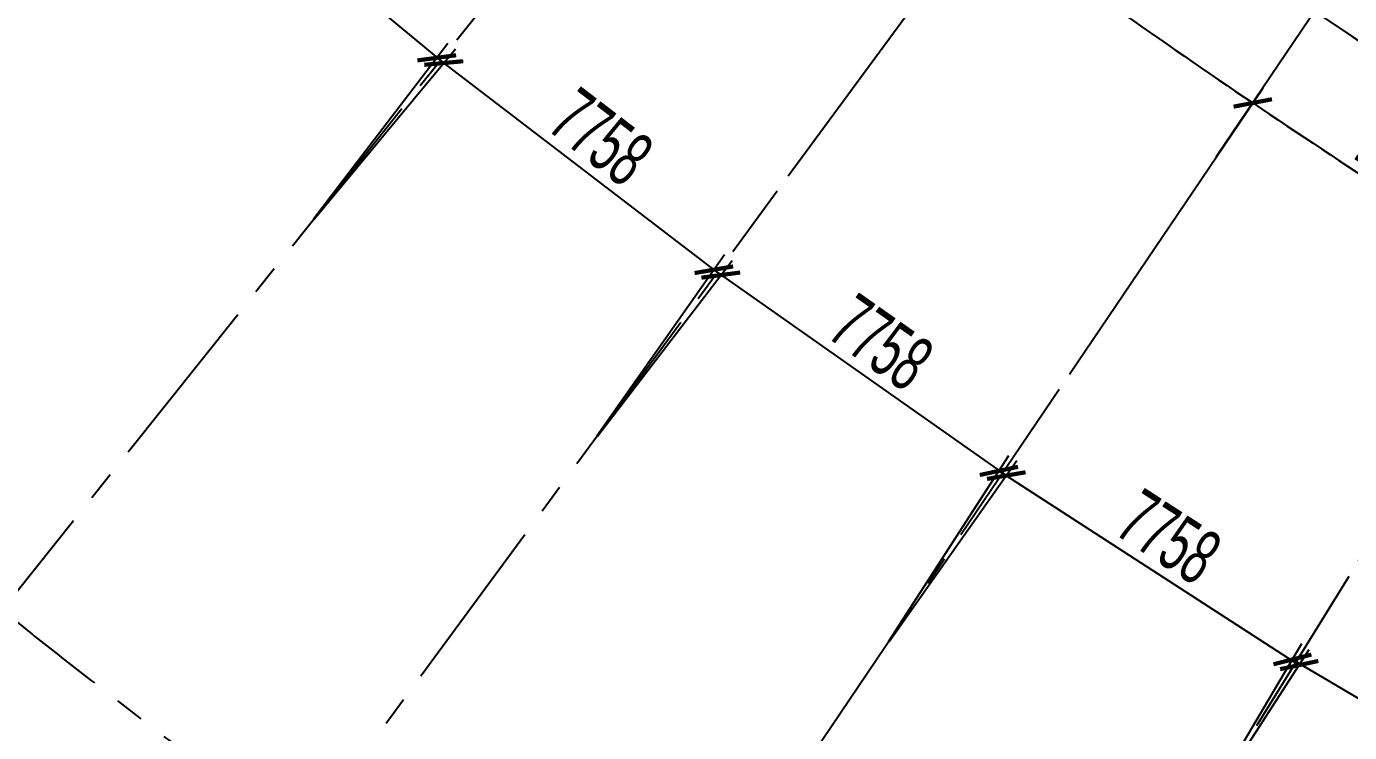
# Model space of a CAD drawing. Extents: x -668578 to 2331563, y -1202445 to 1620273.
# Drawn here: x 1310588 to 1339286, y 125596 to 140919 of the extents above; entities that cross this region are included whole.
import ezdxf
from ezdxf.enums import TextEntityAlignment as Align

# ---------------------------------------------------------------- set-up
doc = ezdxf.new("R2010")
doc.units = 0
doc.linetypes.add('CENTER2', pattern=[28.575000000000003, 19.05, -3.175, 3.175, -3.175])
doc.layers.get('0').update_dxf_attribs({"color": 8})
doc.layers.get('Defpoints').update_dxf_attribs({"color": 8})
for name, color, linetype in [('#填充层', 8, 'Continuous'), ('#幕墙线-平面', 8, 'Continuous'), ('#标注', 8, 'Continuous'), ('#轴线', 8, 'CENTER2'), ('dim', 8, 'Continuous'), ('WALL', 8, 'Continuous')]:
    doc.layers.add(name, color=color, linetype=linetype)
doc.styles.add('JHZX', font='jrs.shx', dxfattribs={"width": 0.6, "bigfont": 'jhz.shx'})
doc.dimstyles.new('JZBZ-400', dxfattribs={"dimscale": 400, "dimtxt": 3, "dimasz": 1.5, "dimexe": 1, "dimexo": 1, "dimgap": 0.5, "dimtad": 1, "dimdec": 0, "dimdsep": 46, "dimtxsty": 'JHZX', "dimblk1": 'ARCHTICK', "dimblk2": 'ARCHTICK', "dimsah": 1, "dimcen": 0, "dimclrd": 1, "dimclre": 1, "dimclrt": 2, "dimazin": 2, "dimtfac": 1, "dimtdec": 0, "dimtix": 1, "dimtmove": 0, "dimatfit": 3, "dimfxl": 0, "dimtolj": 1, "dimlwd": -1, "dimlwe": -1, "dimarcsym": 0})

# ---------------------------------------------------------------- blocks, each defined once
blk = doc.blocks.new('_ARCHTICK')
at = {"color": 0, "linetype": 'ByBlock', "const_width": 0.15}
blk.add_lwpolyline([(-0.5, -0.5), (0.5, 0.5)], dxfattribs=at)
blk = doc.blocks.new('*D2918')
at = {"layer": '#标注', "ltscale": 300, "transparency": 16777216}
for p, q in [((52517.44000796566, 44290.05046599925), (60086.3965880055, 50671.34314769605)), ((174425.4857381964, -21557.413640005), (175612.1593012065, -11728.79187218522))]:
    blk.add_line(p, q, dxfattribs=at)
blk.add_arc((197092.148216231, 166179.179792065), 179599.9896916214, 220.1338192809486, 263.1156299250185, dxfattribs=at)
at = {"layer": 'Defpoints', "color": 0, "ltscale": 300, "transparency": 16777216}
for p in [(197092.148216231, 166179.179792065), (52211.62358048931, 44032.22045865798), (92698.63031371537, 20034.90273282577), (174377.5393316101, -21954.52967102801)]:
    blk.add_point(p, dxfattribs=at)
at = {"layer": '#标注', "ltscale": 300, "transparency": 16777216, "xscale": 600, "yscale": 600, "zscale": 600}
for p, rotation in [((59780.58016052921, 50413.51314035473), 130.1338192809486), ((175564.2128946202, -12125.90790320823), 353.1156299250185)]:
    blk.add_blockref('_ARCHTICK', p, dxfattribs=dict(at, rotation=rotation))
at = {"layer": '#标注', "ltscale": 300, "transparency": 16777216, "insert": (112118.423318551, 8861.341036451122), "char_height": 1200, "attachment_point": 5, "rotation": 331.6247246029836, "style": 'JHZX'}
blk.add_mtext('\\A1;42.98°', dxfattribs=at)
blk = doc.blocks.new('*D2910')
at = {"layer": '#标注', "ltscale": 300, "transparency": 16777216}
for p, q in [((79232.16570511987, 18301.4241157887), (83906.67610713083, 24166.48613605159)), ((85161.13805094382, 13764.43291778667), (89600.49617893189, 19809.43907258138))]:
    blk.add_line(p, q, dxfattribs=at)
blk.add_arc((197092.1482162345, 166179.1797920648), 181999.9896916224, 231.4448202023583, 233.707020942222, dxfattribs=at)
at = {"layer": 'Defpoints', "color": 0, "ltscale": 300, "transparency": 16777216}
for p in [(197092.1482162345, 166179.1797920648), (85540.27753241116, 22373.14238511102), (78982.85848367937, 17988.62080804146), (84924.37228411787, 13442.03258953107)]:
    blk.add_point(p, dxfattribs=at)
at = {"layer": '#标注', "ltscale": 300, "transparency": 16777216, "xscale": 600, "yscale": 600, "zscale": 600}
for p, rotation in [((83657.36888569023, 23853.68282830445), 141.4448202023583), ((89363.73041210597, 19487.03874432581), 323.707020942222)]:
    blk.add_blockref('_ARCHTICK', p, dxfattribs=dict(at, rotation=rotation))
at = {"layer": '#标注', "ltscale": 300, "transparency": 16777216, "insert": (86975.16572488277, 22277.52437683555), "char_height": 1200, "attachment_point": 5, "rotation": 322.57592057229016, "style": 'JHZX'}
blk.add_mtext('\\A1;2.26°', dxfattribs=at)
blk = doc.blocks.new('*D2911')
at = {"layer": '#标注', "ltscale": 300, "transparency": 16777216}
for p, q in [((85161.13805094379, 13764.4329177869), (89600.49617893055, 19809.43907257999)), ((91264.57648336049, 9465.009524995556), (95461.86274070473, 15680.53750529758))]:
    blk.add_line(p, q, dxfattribs=at)
blk.add_arc((197092.148216231, 166179.1797920645), 181999.989691622, 233.7070209422228, 235.9692216820964, dxfattribs=at)
at = {"layer": 'Defpoints', "color": 0, "ltscale": 300, "transparency": 16777216}
for p in [(197092.148216231, 166179.1797920645), (91303.61239201801, 18081.97544330005), (84924.37228411785, 13442.0325895313), (91040.72121630213, 9133.51469937947)]:
    blk.add_point(p, dxfattribs=at)
at = {"layer": '#标注', "ltscale": 300, "transparency": 16777216, "xscale": 600, "yscale": 600, "zscale": 600}
for p, rotation in [((89363.73041210462, 19487.03874432438), 143.7070209422228), ((95238.00747364639, 15349.04267968148), 325.9692216820964)]:
    blk.add_blockref('_ARCHTICK', p, dxfattribs=dict(at, rotation=rotation))
at = {"layer": '#标注', "ltscale": 300, "transparency": 16777216, "insert": (92741.15660017254, 18043.07071332165), "char_height": 1200, "attachment_point": 5, "rotation": 324.83812131215956, "style": 'JHZX'}
blk.add_mtext('\\A1;2.26°', dxfattribs=at)
blk = doc.blocks.new('*D2912')
at = {"layer": '#标注', "ltscale": 300, "transparency": 16777216}
for p, q in [((91264.57648336071, 9465.009524995556), (95461.86274070443, 15680.53750529696)), ((97532.9673097832, 5409.855607975194), (101481.6394277246, 11786.21730607442))]:
    blk.add_line(p, q, dxfattribs=at)
blk.add_arc((197092.1482162285, 166179.179792065), 181999.9896916216, 235.9692216820972, 238.2314223130762, dxfattribs=at)
at = {"layer": 'Defpoints', "color": 0, "ltscale": 300, "transparency": 16777216}
for p in [(197092.1482162285, 166179.179792065), (97231.83900980707, 14021.64664648502), (91040.72121630237, 9133.51469937947), (97322.37146349298, 5069.782984076555)]:
    blk.add_point(p, dxfattribs=at)
at = {"layer": '#标注', "ltscale": 300, "transparency": 16777216, "xscale": 600, "yscale": 600, "zscale": 600}
for p, rotation in [((95238.00747364608, 15349.04267968091), 145.9692216820972), ((101271.0435814342, 11446.14468217587), 328.2314223130762)]:
    blk.add_blockref('_ARCHTICK', p, dxfattribs=dict(at, rotation=rotation))
at = {"layer": '#标注', "ltscale": 300, "transparency": 16777216, "insert": (98669.79849530701, 14039.51586560431), "char_height": 1200, "attachment_point": 5, "rotation": 327.10032199758666, "style": 'JHZX'}
blk.add_mtext('\\A1;2.26°', dxfattribs=at)
blk = doc.blocks.new('*D2913')
at = {"layer": '#标注', "ltscale": 300, "transparency": 16777216}
for p, q in [((97532.96730978275, 5409.85560797542), (101481.6394277246, 11786.21730607472)), ((103956.5408281647, 1605.291408069439), (107650.4440195379, 8132.548045643962))]:
    blk.add_line(p, q, dxfattribs=at)
blk.add_arc((197092.1482162387, 166179.1797920627), 181999.9896916247, 238.231422313073, 240.4936231196902, dxfattribs=at)
at = {"layer": 'Defpoints', "color": 0, "ltscale": 300, "transparency": 16777216}
for p in [(197092.1482162387, 166179.1797920627), (103315.7171533395, 10198.48475303928), (97322.37146349253, 5069.782984076788), (103759.5326579581, 1257.17105406546)]:
    blk.add_point(p, dxfattribs=at)
at = {"layer": '#标注', "ltscale": 300, "transparency": 16777216, "xscale": 600, "yscale": 600, "zscale": 600}
for p, rotation in [((101271.0435814344, 11446.14468217608), 148.2314223130731), ((107453.4358493313, 7784.42769163999), 330.4936231196902)]:
    blk.add_blockref('_ARCHTICK', p, dxfattribs=dict(at, rotation=rotation))
at = {"layer": '#标注', "ltscale": 300, "transparency": 16777216, "insert": (104751.8507054103, 10273.09998804538), "char_height": 1200, "attachment_point": 5, "rotation": 329.3625227163816, "style": 'JHZX'}
blk.add_mtext('\\A1;2.26°', dxfattribs=at)
blk = doc.blocks.new('*U2924')
at = {"linetype": 'ByBlock'}
blk.add_line((-8.960830237663566e-17, -20), (0, 0), dxfattribs=at)
blk.add_circle((0, -24), 4, dxfattribs=at)
at = {"color": 253, "linetype": 'ByBlock', "style": 'JHZX', "width": 0.75}
blk.add_attdef('AXES', text='', height=4, dxfattribs=at).set_placement((0, -24), align=Align.MIDDLE_CENTER)
blk = doc.blocks.new('*D2997')
at = {"layer": '#标注', "transparency": 16777216}
for p, q in [((-85597.28829065563, 26691.98777098996), (-82526.2717401128, 30392.84855520234)), ((-82781.70513740294, 30085.02753650996), (-76811.61212239829, 25130.97616133471)), ((-79627.19527565097, 21737.93639581472), (-76556.17872510814, 25438.79718002709))]:
    blk.add_line(p, q, dxfattribs=at)
at = {"layer": 'Defpoints', "color": 0, "transparency": 16777216}
for p in [(-85852.72168794578, 26384.16675229758), (-76811.61212239829, 25130.97616133471), (-79882.62867294112, 21430.11537712234)]:
    blk.add_point(p, dxfattribs=at)
at = {"layer": '#标注', "transparency": 16777216, "xscale": 600, "yscale": 600, "zscale": 600}
for p, rotation in [((-82781.70513740294, 30085.02753650996), 140.3137249285785), ((-76811.61212239829, 25130.97616133471), 320.3137249285784)]:
    blk.add_blockref('_ARCHTICK', p, dxfattribs=dict(at, rotation=rotation))
at = {"layer": '#标注', "transparency": 16777216, "insert": (-79285.79183532033, 28223.64388630709), "char_height": 1200, "attachment_point": 5, "rotation": 320.31372492857844, "style": 'JHZX'}
blk.add_mtext('\\A1;7758', dxfattribs=at)
blk = doc.blocks.new('*D2999')
at = {"layer": '#标注', "transparency": 16777216}
for p, q in [((-60661.82114386416, 8378.22804552141), (-58201.33430285618, 12532.48085970122)), ((-58405.17599815883, 12188.31728920582), (-51730.23048286566, 8234.870944109785)), ((-53986.87562857099, 4424.78170042537), (-51526.388787563, 8579.034514605182))]:
    blk.add_line(p, q, dxfattribs=at)
at = {"layer": 'Defpoints', "color": 0, "transparency": 16777216}
for p in [(-51730.23048286566, 8234.870944109785), (-60865.66283916681, 8034.064475026014), (-54190.71732387364, 4080.618129929975)]:
    blk.add_point(p, dxfattribs=at)
at = {"layer": '#标注', "transparency": 16777216, "xscale": 600, "yscale": 600, "zscale": 600}
for p, rotation in [((-58405.17599815883, 12188.31728920582), 149.3625281524388), ((-51730.23048286566, 8234.870944109785), 329.3625281524388)]:
    blk.add_blockref('_ARCHTICK', p, dxfattribs=dict(at, rotation=rotation))
at = {"layer": '#标注', "transparency": 16777216, "insert": (-54660.01984990693, 10899.92125764859), "char_height": 1200, "attachment_point": 5, "rotation": 329.3625281524388, "style": 'JHZX'}
blk.add_mtext('\\A1;7758', dxfattribs=at)
blk = doc.blocks.new('*D3000')
at = {"layer": '#标注', "transparency": 16777216}
for p, q in [((-67162.08622070958, 12583.75547948946), (-64553.74069210737, 16615.69549151587)), ((-64771.00850830406, 16279.84627528167), (-58257.31731056834, 12066.00448705265)), ((-60648.39502297386, 8369.913691260437), (-58040.04949437165, 12401.85370328684))]:
    blk.add_line(p, q, dxfattribs=at)
at = {"layer": 'Defpoints', "color": 0, "transparency": 16777216}
for p in [(-67379.35403690627, 12247.90626325527), (-58257.31731056834, 12066.00448705265), (-60865.66283917055, 8034.064475026244)]:
    blk.add_point(p, dxfattribs=at)
at = {"layer": '#标注', "transparency": 16777216, "xscale": 600, "yscale": 600, "zscale": 600}
for p, rotation in [((-64771.00850830406, 16279.84627528167), 147.1003350215469), ((-58257.31731056834, 12066.00448705265), 327.1003350215469)]:
    blk.add_blockref('_ARCHTICK', p, dxfattribs=dict(at, rotation=rotation))
at = {"layer": '#标注', "transparency": 16777216, "insert": (-61079.62727704283, 14844.62381363555), "char_height": 1200, "attachment_point": 5, "rotation": 327.1003350215469, "style": 'JHZX'}
blk.add_mtext('\\A1;7758', dxfattribs=at)
blk = doc.blocks.new('*D3001')
at = {"layer": '#标注', "transparency": 16777216}
for p, q in [((-73491.28243816619, 17042.59026928124), (-70722.97297692673, 20972.46832263111)), ((-70953.32835007206, 20645.45700468772), (-64611.04544367853, 16177.78611585175)), ((-67148.99953177266, 12574.91938044527), (-64380.69007053319, 16504.79743379514))]:
    blk.add_line(p, q, dxfattribs=at)
at = {"layer": 'Defpoints', "color": 0, "transparency": 16777216}
for p in [(-73721.63781131152, 16715.57895133785), (-64611.04544367853, 16177.78611585175), (-67379.354904918, 12247.90806250188)]:
    blk.add_point(p, dxfattribs=at)
at = {"layer": '#标注', "transparency": 16777216, "xscale": 600, "yscale": 600, "zscale": 600}
for p, rotation in [((-70953.32835007206, 20645.45700468772), 144.8381265405064), ((-64611.04544367853, 16177.78611585175), 324.8381265405064)]:
    blk.add_blockref('_ARCHTICK', p, dxfattribs=dict(at, rotation=rotation))
at = {"layer": '#标注', "transparency": 16777216, "insert": (-67321.47615058463, 19065.64419615651), "char_height": 1200, "attachment_point": 5, "rotation": 324.83812654050644, "style": 'JHZX'}
blk.add_mtext('\\A1;7758', dxfattribs=at)
blk = doc.blocks.new('*D3002')
at = {"layer": '#标注', "transparency": 16777216}
for p, q in [((-79639.54479862112, 21747.77908302239), (-76721.27209833461, 25561.39824386)), ((-76964.3559726546, 25243.73453796085), (-70803.36709747877, 20529.19832369304)), ((-73478.5559234453, 17033.24286875458), (-70560.28322315878, 20846.86202959219))]:
    blk.add_line(p, q, dxfattribs=at)
at = {"layer": 'Defpoints', "color": 0, "transparency": 16777216}
for p in [(-79882.62867294111, 21430.11537712323), (-70803.36709747877, 20529.19832369304), (-73721.63979776528, 16715.57916285543)]:
    blk.add_point(p, dxfattribs=at)
at = {"layer": '#标注', "transparency": 16777216, "xscale": 600, "yscale": 600, "zscale": 600}
for p, rotation in [((-76964.3559726546, 25243.73453796085), 142.5759180594664), ((-70803.36709747877, 20529.19832369304), 322.5759180594664)]:
    blk.add_blockref('_ARCHTICK', p, dxfattribs=dict(at, rotation=rotation))
at = {"layer": '#标注', "transparency": 16777216, "insert": (-73397.69378642671, 23521.79384262526), "char_height": 1200, "attachment_point": 5, "rotation": 322.5759180594664, "style": 'JHZX'}
blk.add_mtext('\\A1;7758', dxfattribs=at)
blk = doc.blocks.new('YD')
at = {"layer": '#填充层', "ltscale": 5}
h = blk.add_hatch(dxfattribs=at)
h.set_pattern_fill('ANTOTI', color=256, scale=200, angle=45)
h.set_pattern_definition([(90, (-1246529.603847814, -127785.1802290026), (-317.5, 0), []), (180, (-1246529.603847814, -127785.1802290026), (0, -317.5), [])])
edge = h.paths.add_edge_path(flags=16)
edge.add_line((40946.61178736039, 3516.753132369908), (14650.6208875638, -24603.83725053715))
edge.add_arc((16378.78789034067, -26208.63881676878), 2358.378522728337, 137.1197600460366, 226.7493288149773)
edge.add_arc((192511.3871524155, 162303.9342696447), 260349.9980364952, 226.942719458952, 258.857721494596)
edge.add_arc((142654.1230129132, -90833.15856356034), 2349.737284795294, 258.851344741472, 348.5969613650525)
edge.add_line((144957.4781065462, -91297.72354307515), (153512.7646732167, -48901.72757195419))
edge.add_arc((151209.198546927, -48436.88017569559), 2349.999999999591, 348.5912288879845, 438.9113926627434)
edge.add_arc((192511.3880817397, 162303.936087817), 212399.9999994909, 245.84810402458749, 258.91139266272387, ccw=False)
edge.add_arc((95848.02380310395, -53265.67333362541), 23850.00000003809, 65.84810402457559, 75.29128432602731)
edge.add_arc((95848.02380312094, -53265.67333355648), 23849.99999996711, 75.29128432602475, 87.1003230833718)
edge.add_line((97054.53110914351, -29446.20986103163), (95502.57456601877, -29367.59990786995))
edge.add_arc((96724.7589061493, -5245.38218900685), 24153.1596739949, 240.4825347756992, 267.0995131255706, ccw=False)
edge.add_arc((192530.9687866459, 162330.5021008409), 217182.779635163, 226.9475356490689, 240.26928657971712, ccw=False)
edge.add_arc((42662.87701633316, 1914.787702096684), 2347.734988445398, 46.89114117351777, 136.9728308339699)
edge = h.paths.add_edge_path()
edge.add_line((40435.11222210433, 3994.632086007958), (14138.55912524718, -24126.55950311759))
edge.add_arc((16378.78789034067, -26208.63881676871), 3058.378522728378, 137.0954674065431, 226.7728816427173)
edge.add_arc((192511.3871524166, 162303.9342696439), 261049.9980364946, 226.9424768230808, 258.8577214945957)
edge.add_arc((142654.1521201693, -90833.20216269807), 3049.700132403243, 258.8521134943776, 348.5977301179537)
edge.add_line((145643.6613679554, -91436.11621543068), (154198.9333065797, -49040.19275381848))
edge.add_arc((151209.1985469267, -48436.88017569555), 3049.999999999778, 348.591228887984, 438.9113926627389)
edge.add_arc((192511.3880817376, 162303.9360878159), 211699.9999994892, 245.8481040245878, 258.9113926627243, ccw=False)
edge.add_arc((95848.02380310395, -53265.67333362244), 24550.00000003527, 65.84810402457389, 75.29128432602548)
edge.add_arc((95848.02380312141, -53265.67333355657), 24549.99999996711, 75.29128432602585, 87.1003230833733)
edge.add_line((97089.94222504343, -28747.106111313), (95537.98568191892, -28668.49615815132))
edge.add_arc((96724.7528751751, -5245.402937542211), 23453.13864693452, 240.4856842433272, 267.09950110078705, ccw=False)
edge.add_arc((192530.9687866475, 162330.5021008404), 216482.7796351638, 226.9475356490685, 240.2689395590359, ccw=False)
edge.add_arc((42662.86121079116, 1915.249691227102), 3047.408193911487, 46.89794227433863, 136.9728721995045)
at = {"layer": '#幕墙线-平面'}
for points in [[(40435.11222210433, 3994.632086007958), (14138.55912524718, -24126.55950311759, 0.4125654795315113), (14284.12874364667, -28437.10964840582, 0.1401637349170872), (142064.5168714751, -93825.35877141323, 0.4129137640716636), (145643.6613679554, -91436.11621543068), (154198.9333065797, -49040.19275381848, 0.415851172573542), (151795.7954180853, -45443.82085273754, -0.05706115868157192), (105892.8305461719, -30864.68323282224, 0.0412269805762971), (102081.3935101812, -29520.19793099842, 0.0515723014490322), (97089.94222504343, -28747.106111313), (95537.98568191892, -28668.49615815132, -0.1166494918624815), (85170.77498157625, -25655.08954039252, -0.05819113912414546), (44745.15521857492, 4140.277413631193, 0.4145966523742453)], [(40946.61178736039, 3516.753132369908), (14650.6208875638, -24603.83725053715, 0.4123212013457855), (14762.84691924974, -27926.3943390757, 0.1401626554194798), (142199.7890778044, -93138.55353687094, 0.4129137640716747), (144957.4781065462, -91297.72354307515), (153512.7646732167, -48901.72757195418, 0.4158511725735675), (151661.1666279833, -46130.75250062982, -0.05706115868157139), (105606.4205779387, -31503.40800147968, 0.0412269805762976), (101903.6599543788, -30197.25832944296, 0.05157230144903052), (97054.53110914351, -29446.20986103163), (95502.57456601877, -29367.59990786995, -0.1166634742026788), (84824.76658793679, -26263.59583964749, -0.0581926584149159), (44267.28778878669, 3628.767179571776, 0.4146312175975629)]]:
    blk.add_lwpolyline(points, format="xyb", close=True, dxfattribs=at)
blk = doc.blocks.new('A$Caccc0cd0')
at = {"layer": '#标注'}
for p1, p2, distance, picture, middle in [((-85852.72168794577, 26384.16675229758), (-79882.62867294112, 21430.11537712233), 4809.10731818589, '*D2997', (-79285.79183532033, 28223.64388630709)), ((-79882.62867294112, 21430.11537712323), (-73721.6397977653, 16715.57916285543), 4802.083574569001, '*D3002', (-73397.69378642671, 23521.79384262526)), ((-73721.63781131152, 16715.57895133784), (-67379.354904918, 12247.90806250188), 4807.02390127082, '*D3001', (-67321.47615058463, 19065.64419615651)), ((-67379.35403690627, 12247.90626325527), (-60865.66283917055, 8034.064475026244), 4802.0835745703835, '*D3000', (-61079.62727704283, 14844.62381363555)), ((-60865.66283916682, 8034.064475026011), (-54190.71732387366, 4080.618129929979), 4828.230725524035, '*D2999', (-54660.01984990693, 10899.92125764859))]:
    dim = blk.add_aligned_dim(p1=p1, p2=p2, distance=distance, dimstyle='JZBZ-400', override={"dimclrd": 256, "dimclre": 256, "dimclrt": 256}, dxfattribs=at)
    dim.commit()
    dim.dimension.update_dxf_attribs({"geometry": picture, "text_midpoint": middle})
blk = doc.blocks.new('DSGDFG')
at = {"layer": '#轴线', "ltscale": 200}
for p, q in [((35227.40580910095, -36910.91378040868), (78982.85944990837, 17988.62162712382)), ((43365.92920727399, -43147.46462461073), (84924.37316075922, 13442.03373072462)), ((91040.72196919634, 9133.5161413241), (51745.48963866313, -49056.60982769798)), ((97322.37239822163, 5069.784493485728), (60352.86970481253, -54628.99893156136))]:
    blk.add_line(p, q, dxfattribs=at)
for radius in [206950.0000000004, 212800.0000000004, 220600.0000000004, 228400.0000000004, 236200.0000000004, 244000.0000000004, 251800.0000000004, 257800.0000000004]:
    blk.add_arc((197092.1513552468, 166179.1920613431), radius, 218.4388923744016, 265.1405841852512, dxfattribs=at)
at = {"layer": '#标注', "ltscale": 300}
blk.add_blockref('A$Caccc0cd0', (154502.6209182295, -8915.558944611956), dxfattribs=at)
at = {"layer": '#标注', "linetype": 'ByBlock'}
ref = blk.add_blockref('*U2924', (94442.97147642844, 14176.45515661084), dxfattribs=dict(at, xscale=-400, yscale=400, rotation=145.9683831789954))
ref.add_attrib('AXES', 'S8', dxfattribs={"layer": '0', "color": 253, "linetype": 'ByBlock', "height": 1600, "rotation": 325.9683831789954, "style": 'JHZX', "width": 0.75}).set_placement((99815.61431663111, 22132.25234555552), align=Align.MIDDLE_CENTER)
at = {"layer": '#标注', "ltscale": 300}
for base, center, p1, p2, picture, middle in [((92698.63031371537, 20034.90273282577), (197092.148216231, 166179.179792065), (52211.62358048931, 44032.22045865798), (174377.5393316101, -21954.52967102802), '*D2918', (112118.423318551, 8861.341036451122)), ((85540.27753241116, 22373.14238511102), (197092.1482162345, 166179.1797920648), (78982.85848367936, 17988.62080804145), (84924.37228411785, 13442.03258953107), '*D2910', (86975.16572488277, 22277.52437683555)), ((91303.61239201801, 18081.97544330005), (197092.148216231, 166179.1797920645), (84924.37228411785, 13442.0325895313), (91040.72121630213, 9133.514699379477), '*D2911', (92741.15660017254, 18043.07071332165)), ((97231.83900980707, 14021.64664648502), (197092.1482162285, 166179.179792065), (91040.72121630237, 9133.514699379477), (97322.37146349298, 5069.782984076563), '*D2912', (98669.79849530701, 14039.51586560431)), ((103315.7171533395, 10198.48475303928), (197092.1482162387, 166179.1797920627), (97322.37146349251, 5069.782984076795), (103759.5326579581, 1257.17105406546), '*D2913', (104751.8507054103, 10273.09998804538))]:
    dim = blk.add_angular_dim_3p(base=base, center=center, p1=p1, p2=p2, dimstyle='JZBZ-400', override={"dimclrd": 256, "dimclre": 256, "dimclrt": 256}, dxfattribs=at)
    dim.commit()
    dim.dimension.update_dxf_attribs({"geometry": picture, "text_midpoint": middle})

msp = doc.modelspace()

# ---------------------------------------------------------------- linework, layer by layer
at = {"layer": 'WALL'}
for points in [[(1287293.533937171, 131472.600906686), (1260997.333741212, 103351.7867051869, 0.4124196948266817), (1261121.467882162, 99676.39887791823, 0.1401630578287699), (1388681.081423358, 34401.33910836661, 0.4129137640716697), (1391732.147404863, 36438.03073151477), (1400287.428747232, 78834.0008063826, 0.4158511725735574), (1398238.852186548, 81899.76045976285, -0.05706115868157187), (1352238.313700121, 96509.88821632913, 0.04122698057629684), (1348496.740072122, 97829.72918471842, 0.05157230144903188), (1343596.781784064, 98588.65027858477), (1342044.82524094, 98667.26023174645, -0.1166585536428343), (1331477.946571351, 101738.907090422, -0.05819211921334685), (1290967.558575811, 131596.6296350241, 0.4146172761597979), (1287293.533937171, 131472.600906686)], [(1287439.678965651, 131336.0665176204), (1261143.645352062, 103215.4304571399, 0.4123421222924744), (1261258.252972438, 99822.30962520637, 0.1401627375944511), (1388719.730625166, 34597.56917537874, 0.4129137640717036), (1391536.095044461, 36477.57149504495), (1400091.380566271, 78873.56228691523, 0.4158511725735515), (1398200.386817947, 81703.49427465102, -0.05706115868157177), (1352156.482280626, 96327.39542528414, 0.04122698057629631), (1348445.959056179, 97636.28335659145, 0.05157230144903263), (1343586.664322379, 98388.90635009375), (1342034.707779254, 98467.51630325543, -0.116662496444477), (1331379.085812467, 101565.048844041, -0.0581925508730058), (1290831.025024443, 131450.4838538641, 0.4146282557356435)]]:
    msp.add_lwpolyline(points, format="xyb", close=True, dxfattribs=at)

# ---------------------------------------------------------------- block references
at = {"layer": '#标注'}
msp.add_blockref('DSGDFG', (1241948.888846766, 123909.9834137514), dxfattribs=at)
at = {"layer": 'dim'}
msp.add_blockref('YD', (1246529.603847814, 127785.1802290026), dxfattribs=at)

doc.saveas('drawing.dxf')
